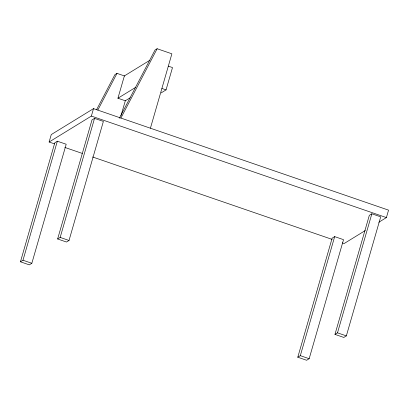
<?xml version="1.0" encoding="UTF-8"?>
<svg xmlns="http://www.w3.org/2000/svg" width="409" height="409" viewBox="0 0 409 409"><rect width="100%" height="100%" fill="white"/><g stroke="black" fill="none" stroke-linecap="round" stroke-linejoin="round"><path stroke-width="0.61" d="M54.545 143.881L49.116 142.015L51.263 134.576L93.518 108.636L388.55 210.144L386.403 217.583L378.821 222.24M20.45 261.801L54.811 142.761L57.347 141.202L66.197 144.249L31.836 263.289L29.3 264.848L20.45 261.801L22.986 260.247L57.347 141.202M49.116 142.015L91.371 116.079L93.518 108.636M57.633 238.979L91.989 119.934L94.525 118.38L103.38 121.422L69.019 240.466L66.483 242.021L57.633 238.979L60.169 237.419L94.525 118.38M130.195 97.771L125.307 100.772L117.93 98.237L124.372 75.916L149.904 60.241M121.013 115.655L125.415 100.404M150.415 128.211L171.887 53.809L157.138 48.737L155.026 50.031L119.387 118.232M161.197 92.874L166.054 89.888L172.496 67.567L168.365 66.146M297.783 357.221L332.144 238.176L334.674 236.622L343.529 239.664L309.168 358.708L306.632 360.263L297.783 357.221L300.318 355.661L334.674 236.622M334.966 334.393L369.322 215.349L371.858 213.795L380.707 216.842L346.351 335.881L343.816 337.44L334.966 334.393L337.497 332.839L371.858 213.795M96.626 109.617L114.883 74.673L117 73.375L124.668 76.018M97.853 110.011L117 73.375M120.911 118.063L157.138 48.737M117.93 98.237L135.313 87.562M365.278 230.553L344.153 243.524L342.343 242.9M161.923 88.467L166.054 89.888M91.371 116.079L386.403 217.583M64.806 147.414L82.301 153.431M92.557 156.959L332.082 239.372M60.169 237.419L69.019 240.466M337.497 332.839L346.351 335.881M22.986 260.247L31.836 263.289M300.318 355.661L309.168 358.708"/></g></svg>
